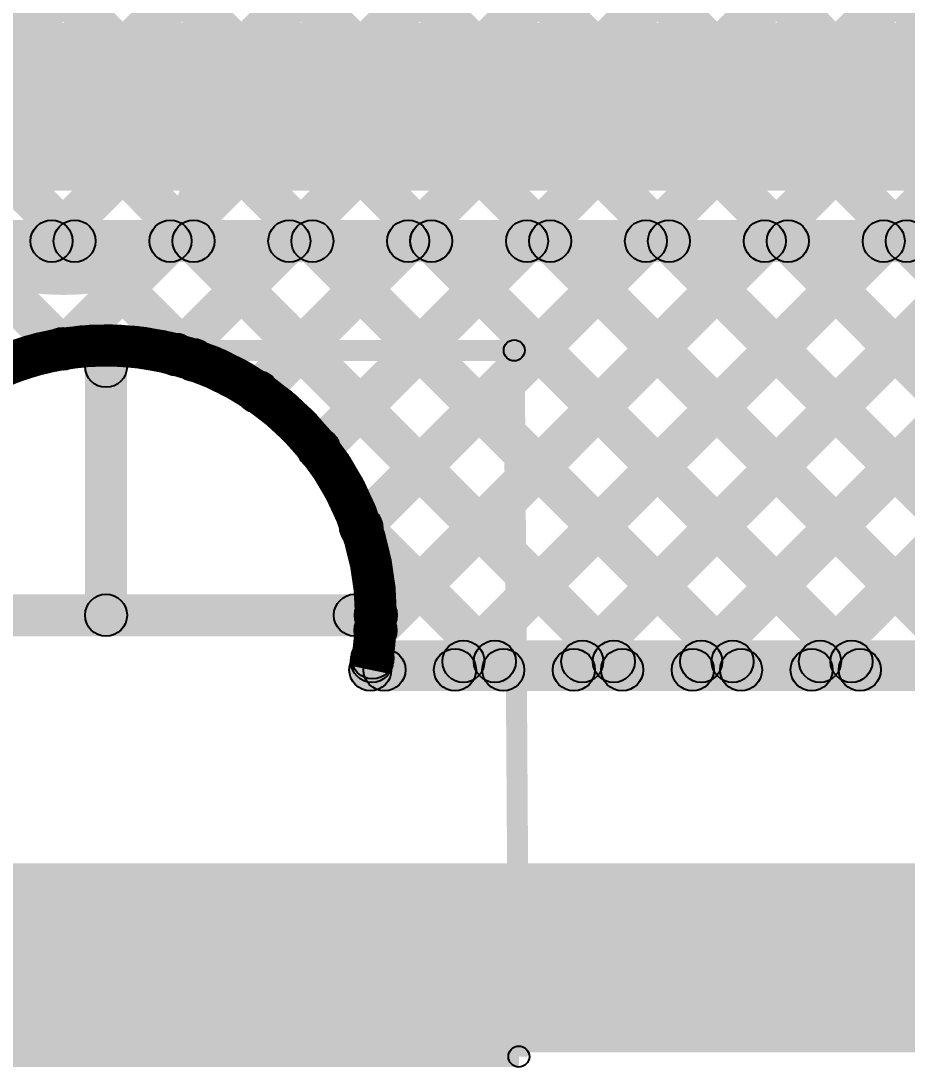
# Model space of a CAD drawing. Header units: millimetres. Extents: x -0.08 to 5.25, y -0.08 to 2.73.
# Drawn here: x 2.7077 to 2.9186, y 0.0895 to 0.3384 of the extents above; entities that cross this region are included whole.
import ezdxf

# ---------------------------------------------------------------- set-up
doc = ezdxf.new("R2010")
doc.units = ezdxf.units.MM
doc.header["$MEASUREMENT"] = 0
for name, color, linetype in [('BottomLayer', 5, 'Continuous'), ('BottomSolder', 6, 'Continuous'), ('PadHoleLayer', 156, 'Continuous'), ('TopLayer', 1, 'Continuous'), ('TopOverlay', 2, 'Continuous'), ('TopSolder', 216, 'Continuous')]:
    doc.layers.add(name, color=color, linetype=linetype)

# ---------------------------------------------------------------- blocks, each defined once
blk = doc.blocks.new('WJ301V_5_0_3P_6')
at = {"layer": 'BottomLayer'}
h = blk.add_hatch(color=5, dxfattribs=at)
edge = h.paths.add_edge_path()
edge.add_arc((0.3937, 0), 0.04921, 0, 360)
at = {"layer": 'BottomSolder'}
h = blk.add_hatch(color=6, dxfattribs=at)
edge = h.paths.add_edge_path()
edge.add_arc((0.3937, 0), 0.05321, 0, 360)
at = {"layer": 'PadHoleLayer'}
h = blk.add_hatch(color=156, dxfattribs=at)
edge = h.paths.add_edge_path()
edge.add_arc((0.3937, 0), 0.02559, 0, 360)
at = {"layer": 'TopLayer'}
h = blk.add_hatch(color=1, dxfattribs=at)
edge = h.paths.add_edge_path()
edge.add_arc((0.3937, 0), 0.04921, 0, 360)
at = {"layer": 'TopOverlay'}
for points in [[(-0.12113, 0.0605), (-0.12113, 0.0655), (0.49082, 0.0655), (0.49082, 0.0605)], [(0.48832, 0.06298), (0.49332, 0.06302), (0.49442, -0.10498), (0.48942, -0.10502)], [(-0.12186, -0.1075), (-0.12186, -0.1025), (0.49192, -0.1025), (0.49192, -0.1075)]]:
    blk.add_hatch(color=2, dxfattribs=at).paths.add_polyline_path(points)
h = blk.add_hatch(color=2, dxfattribs=at)
edge = h.paths.add_edge_path()
edge.add_arc((0.49082, 0.063), 0.0025, 0, 360)
h = blk.add_hatch(color=2, dxfattribs=at)
edge = h.paths.add_edge_path()
edge.add_arc((0.49082, 0.063), 0.0025, 0, 360)
h = blk.add_hatch(color=2, dxfattribs=at)
edge = h.paths.add_edge_path()
edge.add_arc((0.49192, -0.105), 0.0025, 0, 360)
h = blk.add_hatch(color=2, dxfattribs=at)
edge = h.paths.add_edge_path()
edge.add_arc((0.49192, -0.105), 0.0025, 0, 360)
at = {"layer": 'TopSolder'}
h = blk.add_hatch(color=216, dxfattribs=at)
edge = h.paths.add_edge_path()
edge.add_arc((0.3937, 0), 0.05321, 0, 360)
at = {"layer": 'TopOverlay'}
for centre in [(0.49082, 0.063), (0.49082, 0.063), (0.49192, -0.105), (0.49192, -0.105)]:
    blk.add_circle(centre, 0.0025, dxfattribs=at)

msp = doc.modelspace()

# ---------------------------------------------------------------- hatches: boundary and pattern name
at = {"layer": 'BottomLayer'}
for points in [[(1.88746, 1.36655), (1.89454, 1.37362), (2.93339, 0.33476), (2.92632, 0.32769)], [(1.88746, 1.36654), (1.89454, 1.37362), (2.93339, 0.33476), (2.92632, 0.32769)], [(1.88746, 1.33826), (1.89454, 1.34533), (2.93558, 0.30428), (2.92851, 0.29721)], [(1.88746, 1.33826), (1.89454, 1.34533), (2.93559, 0.30428), (2.92851, 0.29721)], [(1.88746, 1.30998), (1.89454, 1.31705), (3.02205, 0.18954), (3.01498, 0.18246)], [(1.88746, 1.30998), (1.89454, 1.31705), (3.02405, 0.18754), (3.01698, 0.18046)], [(1.88746, 1.28169), (1.89454, 1.28876), (2.99376, 0.18954), (2.98669, 0.18246)], [(1.88746, 1.28169), (1.89454, 1.28876), (2.99576, 0.18754), (2.98869, 0.18046)], [(1.88698, 1.2539), (1.89405, 1.26097), (2.96548, 0.18954), (2.95841, 0.18246)], [(1.88698, 1.2539), (1.89405, 1.26097), (2.96748, 0.18754), (2.96041, 0.18046)], [(1.87689, 1.2357), (1.88396, 1.24277), (2.9372, 0.18954), (2.93012, 0.18246)], [(1.87689, 1.2357), (1.88396, 1.24277), (2.93919, 0.18754), (2.93212, 0.18046)], [(1.85681, 1.22749), (1.86388, 1.23456), (2.90891, 0.18954), (2.90184, 0.18246)], [(1.85681, 1.22749), (1.86388, 1.23456), (2.91091, 0.18754), (2.90384, 0.18046)], [(1.83584, 1.22018), (1.84291, 1.22725), (2.88063, 0.18954), (2.87356, 0.18246)], [(1.83584, 1.22018), (1.84291, 1.22725), (2.88263, 0.18754), (2.87555, 0.18046)], [(2.61657, 0.18046), (2.6095, 0.18754), (3.41446, 0.9925), (3.42154, 0.98543)], [(2.61857, 0.18246), (2.6115, 0.18954), (3.41446, 0.9925), (3.42154, 0.98543)], [(2.72124, 0.25685), (2.71417, 0.26392), (3.41446, 0.96421), (3.42154, 0.95714)], [(2.72124, 0.25685), (2.71417, 0.26392), (3.41446, 0.96421), (3.42154, 0.95714)], [(2.74816, 0.25549), (2.74109, 0.26256), (3.41446, 0.93593), (3.42154, 0.92886)], [(2.74816, 0.25549), (2.74109, 0.26256), (3.41446, 0.93593), (3.42154, 0.92886)], [(2.76757, 0.24661), (2.7605, 0.25368), (3.41446, 0.90764), (3.42154, 0.90057)], [(2.76757, 0.24661), (2.7605, 0.25368), (3.41446, 0.90764), (3.42154, 0.90057)], [(2.78218, 0.23294), (2.77511, 0.24001), (3.41446, 0.87936), (3.42154, 0.87229)], [(2.78218, 0.23294), (2.77511, 0.24001), (3.41446, 0.87936), (3.42154, 0.87229)], [(2.79216, 0.21463), (2.78509, 0.2217), (3.41446, 0.85108), (3.42154, 0.844)], [(2.79216, 0.21463), (2.78509, 0.2217), (3.41446, 0.85108), (3.42154, 0.844)], [(2.60054, 0.22099), (2.59346, 0.22807), (3.17126, 0.80586), (3.17833, 0.79879)], [(2.60054, 0.221), (2.59346, 0.22807), (3.17126, 0.80586), (3.17833, 0.79879)], [(2.60054, 0.19271), (2.59346, 0.19978), (3.19259, 0.79891), (3.19966, 0.79184)], [(2.60054, 0.19271), (2.59346, 0.19978), (3.19259, 0.79891), (3.19966, 0.79184)], [(2.65895, 0.36878), (2.66602, 0.37585), (2.85234, 0.18954), (2.84527, 0.18246)], [(2.65895, 0.36878), (2.66602, 0.37585), (2.85434, 0.18754), (2.84727, 0.18046)], [(2.65846, 0.34099), (2.66554, 0.34806), (2.75229, 0.2613), (2.74522, 0.25423)], [(2.65846, 0.34099), (2.66554, 0.34806), (2.75229, 0.2613), (2.74522, 0.25423)], [(2.6407, 0.33046), (2.64777, 0.33754), (2.72137, 0.26394), (2.7143, 0.25687)], [(2.6407, 0.33046), (2.64777, 0.33754), (2.72137, 0.26394), (2.7143, 0.25687)], [(2.79565, 0.18983), (2.78857, 0.1969), (2.92624, 0.33456), (2.93331, 0.32749)], [(2.79565, 0.18983), (2.78857, 0.1969), (2.92624, 0.33456), (2.93331, 0.32749)], [(2.81456, 0.18046), (2.80749, 0.18754), (2.92696, 0.307), (2.93403, 0.29993)], [(2.81656, 0.18246), (2.80949, 0.18954), (2.92696, 0.307), (2.93403, 0.29993)], [(2.84285, 0.18046), (2.83578, 0.18754), (2.94115, 0.29291), (2.94823, 0.28584)], [(2.84485, 0.18246), (2.83778, 0.18954), (2.94116, 0.29291), (2.94823, 0.28584)], [(2.87113, 0.18046), (2.86406, 0.18754), (2.96606, 0.28954), (2.97313, 0.28246)], [(2.87313, 0.18246), (2.86606, 0.18954), (2.96606, 0.28954), (2.97313, 0.28246)], [(2.89942, 0.18046), (2.89235, 0.18754), (2.99435, 0.28954), (3.00142, 0.28246)], [(2.90142, 0.18246), (2.89435, 0.18954), (2.99435, 0.28954), (3.00142, 0.28246)], [(2.733, 0.197), (2.723, 0.197), (2.723, 0.25621), (2.733, 0.25621)], [(2.733, 0.197), (2.723, 0.197), (2.723, 0.25621), (2.733, 0.25621)], [(2.78523, 0.21422), (2.7923, 0.22129), (2.82406, 0.18954), (2.81699, 0.18246)], [(2.78523, 0.21422), (2.7923, 0.22129), (2.82606, 0.18754), (2.81899, 0.18046)], [(2.66879, 0.192), (2.66879, 0.202), (2.728, 0.202), (2.728, 0.192)], [(2.66879, 0.192), (2.66879, 0.202), (2.728, 0.202), (2.728, 0.192)], [(2.728, 0.192), (2.728, 0.202), (2.78721, 0.202), (2.78721, 0.192)], [(2.728, 0.192), (2.728, 0.202), (2.78721, 0.202), (2.78721, 0.192)], [(2.78787, 0.1833), (2.79494, 0.19037), (2.79777, 0.18754), (2.7907, 0.18046)], [(2.79126, 0.181), (2.79126, 0.191), (4.23886, 0.191), (4.23886, 0.181)], [(2.79088, 0.179), (2.79088, 0.189), (3.665, 0.189), (3.665, 0.179)], [(0.22, 0.098), (0.22, 0.138), (3.154, 0.138), (3.154, 0.098)]]:
    msp.add_hatch(color=5, dxfattribs=at).paths.add_polyline_path(points)
h = msp.add_hatch(color=5, dxfattribs=at)
edge = h.paths.add_edge_path()
edge.add_arc((2.7177, 0.26038), 0.005, 0, 360)
h = msp.add_hatch(color=5, dxfattribs=at)
edge = h.paths.add_edge_path()
edge.add_arc((2.7177, 0.26038), 0.005, 0, 360)
h = msp.add_hatch(color=5, dxfattribs=at)
edge = h.paths.add_edge_path()
edge.add_arc((2.71784, 0.2604), 0.005, 0, 360)
h = msp.add_hatch(color=5, dxfattribs=at)
edge = h.paths.add_edge_path()
edge.add_arc((2.71783, 0.2604), 0.005, 0, 360)
h = msp.add_hatch(color=5, dxfattribs=at)
edge = h.paths.add_edge_path()
edge.add_arc((2.74463, 0.25902), 0.005, 0, 360)
h = msp.add_hatch(color=5, dxfattribs=at)
edge = h.paths.add_edge_path()
edge.add_arc((2.74463, 0.25902), 0.005, 0, 360)
h = msp.add_hatch(color=5, dxfattribs=at)
edge = h.paths.add_edge_path()
edge.add_arc((2.74876, 0.25777), 0.005, 0, 360)
h = msp.add_hatch(color=5, dxfattribs=at)
edge = h.paths.add_edge_path()
edge.add_arc((2.74876, 0.25777), 0.005, 0, 360)
h = msp.add_hatch(color=5, dxfattribs=at)
edge = h.paths.add_edge_path()
edge.add_arc((2.728, 0.25621), 0.005, 0, 360)
h = msp.add_hatch(color=5, dxfattribs=at)
edge = h.paths.add_edge_path()
edge.add_arc((2.728, 0.25621), 0.005, 0, 360)
h = msp.add_hatch(color=5, dxfattribs=at)
edge = h.paths.add_edge_path()
edge.add_arc((2.76404, 0.25015), 0.005, 0, 360)
h = msp.add_hatch(color=5, dxfattribs=at)
edge = h.paths.add_edge_path()
edge.add_arc((2.76404, 0.25015), 0.005, 0, 360)
h = msp.add_hatch(color=5, dxfattribs=at)
edge = h.paths.add_edge_path()
edge.add_arc((2.77865, 0.23647), 0.005, 0, 360)
h = msp.add_hatch(color=5, dxfattribs=at)
edge = h.paths.add_edge_path()
edge.add_arc((2.77865, 0.23647), 0.005, 0, 360)
h = msp.add_hatch(color=5, dxfattribs=at)
edge = h.paths.add_edge_path()
edge.add_arc((2.78862, 0.21816), 0.005, 0, 360)
h = msp.add_hatch(color=5, dxfattribs=at)
edge = h.paths.add_edge_path()
edge.add_arc((2.78862, 0.21816), 0.005, 0, 360)
h = msp.add_hatch(color=5, dxfattribs=at)
edge = h.paths.add_edge_path()
edge.add_arc((2.78877, 0.21776), 0.005, 0, 360)
h = msp.add_hatch(color=5, dxfattribs=at)
edge = h.paths.add_edge_path()
edge.add_arc((2.78877, 0.21776), 0.005, 0, 360)
h = msp.add_hatch(color=5, dxfattribs=at)
edge = h.paths.add_edge_path()
edge.add_arc((2.728, 0.197), 0.005, 0, 360)
h = msp.add_hatch(color=5, dxfattribs=at)
edge = h.paths.add_edge_path()
edge.add_arc((2.728, 0.197), 0.005, 0, 360)
h = msp.add_hatch(color=5, dxfattribs=at)
edge = h.paths.add_edge_path()
edge.add_arc((2.728, 0.197), 0.005, 0, 360)
h = msp.add_hatch(color=5, dxfattribs=at)
edge = h.paths.add_edge_path()
edge.add_arc((2.728, 0.197), 0.005, 0, 360)
h = msp.add_hatch(color=5, dxfattribs=at)
edge = h.paths.add_edge_path()
edge.add_arc((2.728, 0.197), 0.005, 0, 360)
h = msp.add_hatch(color=5, dxfattribs=at)
edge = h.paths.add_edge_path()
edge.add_arc((2.728, 0.197), 0.005, 0, 360)
h = msp.add_hatch(color=5, dxfattribs=at)
edge = h.paths.add_edge_path()
edge.add_arc((2.78721, 0.197), 0.005, 0, 360)
h = msp.add_hatch(color=5, dxfattribs=at)
edge = h.paths.add_edge_path()
edge.add_arc((2.78721, 0.197), 0.005, 0, 360)
h = msp.add_hatch(color=5, dxfattribs=at)
edge = h.paths.add_edge_path()
edge.add_arc((2.79221, 0.197), 0.005, 0, 360)
h = msp.add_hatch(color=5, dxfattribs=at)
edge = h.paths.add_edge_path()
edge.add_arc((2.79221, 0.197), 0.005, 0, 360)
h = msp.add_hatch(color=5, dxfattribs=at)
edge = h.paths.add_edge_path()
edge.add_arc((2.79221, 0.197), 0.005, 0, 360)
h = msp.add_hatch(color=5, dxfattribs=at)
edge = h.paths.add_edge_path()
edge.add_arc((2.79221, 0.197), 0.005, 0, 360)
h = msp.add_hatch(color=5, dxfattribs=at)
edge = h.paths.add_edge_path()
edge.add_arc((2.79211, 0.19337), 0.005, 0, 360)
h = msp.add_hatch(color=5, dxfattribs=at)
edge = h.paths.add_edge_path()
edge.add_arc((2.79211, 0.19337), 0.005, 0, 360)
h = msp.add_hatch(color=5, dxfattribs=at)
edge = h.paths.add_edge_path()
edge.add_arc((2.7914, 0.18683), 0.005, 0, 360)
h = msp.add_hatch(color=5, dxfattribs=at)
edge = h.paths.add_edge_path()
edge.add_arc((2.79126, 0.186), 0.005, 0, 360)
h = msp.add_hatch(color=5, dxfattribs=at)
edge = h.paths.add_edge_path()
edge.add_arc((2.79126, 0.186), 0.005, 0, 360)
h = msp.add_hatch(color=5, dxfattribs=at)
edge = h.paths.add_edge_path()
edge.add_arc((2.81303, 0.186), 0.005, 0, 360)
h = msp.add_hatch(color=5, dxfattribs=at)
edge = h.paths.add_edge_path()
edge.add_arc((2.82052, 0.186), 0.005, 0, 360)
h = msp.add_hatch(color=5, dxfattribs=at)
edge = h.paths.add_edge_path()
edge.add_arc((2.84131, 0.186), 0.005, 0, 360)
h = msp.add_hatch(color=5, dxfattribs=at)
edge = h.paths.add_edge_path()
edge.add_arc((2.84881, 0.186), 0.005, 0, 360)
h = msp.add_hatch(color=5, dxfattribs=at)
edge = h.paths.add_edge_path()
edge.add_arc((2.8696, 0.186), 0.005, 0, 360)
h = msp.add_hatch(color=5, dxfattribs=at)
edge = h.paths.add_edge_path()
edge.add_arc((2.87709, 0.186), 0.005, 0, 360)
h = msp.add_hatch(color=5, dxfattribs=at)
edge = h.paths.add_edge_path()
edge.add_arc((2.89788, 0.186), 0.005, 0, 360)
h = msp.add_hatch(color=5, dxfattribs=at)
edge = h.paths.add_edge_path()
edge.add_arc((2.90538, 0.186), 0.005, 0, 360)
h = msp.add_hatch(color=5, dxfattribs=at)
edge = h.paths.add_edge_path()
edge.add_arc((2.79088, 0.184), 0.005, 0, 360)
h = msp.add_hatch(color=5, dxfattribs=at)
edge = h.paths.add_edge_path()
edge.add_arc((2.79088, 0.184), 0.005, 0, 360)
h = msp.add_hatch(color=5, dxfattribs=at)
edge = h.paths.add_edge_path()
edge.add_arc((2.79424, 0.184), 0.005, 0, 360)
h = msp.add_hatch(color=5, dxfattribs=at)
edge = h.paths.add_edge_path()
edge.add_arc((2.81103, 0.184), 0.005, 0, 360)
h = msp.add_hatch(color=5, dxfattribs=at)
edge = h.paths.add_edge_path()
edge.add_arc((2.82252, 0.184), 0.005, 0, 360)
h = msp.add_hatch(color=5, dxfattribs=at)
edge = h.paths.add_edge_path()
edge.add_arc((2.83931, 0.184), 0.005, 0, 360)
h = msp.add_hatch(color=5, dxfattribs=at)
edge = h.paths.add_edge_path()
edge.add_arc((2.85081, 0.184), 0.005, 0, 360)
h = msp.add_hatch(color=5, dxfattribs=at)
edge = h.paths.add_edge_path()
edge.add_arc((2.8676, 0.184), 0.005, 0, 360)
h = msp.add_hatch(color=5, dxfattribs=at)
edge = h.paths.add_edge_path()
edge.add_arc((2.87909, 0.184), 0.005, 0, 360)
h = msp.add_hatch(color=5, dxfattribs=at)
edge = h.paths.add_edge_path()
edge.add_arc((2.89588, 0.184), 0.005, 0, 360)
h = msp.add_hatch(color=5, dxfattribs=at)
edge = h.paths.add_edge_path()
edge.add_arc((2.90737, 0.184), 0.005, 0, 360)
at = {"layer": 'TopLayer'}
for points in [[(2.89942, 0.18046), (2.89235, 0.18754), (3.05668, 0.35187), (3.06375, 0.3448)], [(2.90142, 0.18246), (2.89435, 0.18954), (3.05668, 0.35187), (3.06375, 0.3448)], [(2.414, 0.298), (2.414, 0.338), (2.959, 0.338), (2.959, 0.298)], [(2.87113, 0.18046), (2.86406, 0.18754), (2.96912, 0.2926), (2.97619, 0.28553)], [(2.87313, 0.18246), (2.86606, 0.18954), (2.96912, 0.2926), (2.97619, 0.28553)], [(2.414, 0.281), (2.414, 0.291), (2.959, 0.291), (2.959, 0.281)], [(2.414, 0.281), (2.414, 0.291), (2.959, 0.291), (2.959, 0.281)], [(2.61657, 0.18046), (2.6095, 0.18754), (2.7115, 0.28954), (2.71857, 0.28246)], [(2.61857, 0.18246), (2.6115, 0.18954), (2.7115, 0.28954), (2.71857, 0.28246)], [(2.6887, 0.28246), (2.69577, 0.28954), (2.72137, 0.26394), (2.7143, 0.25687)], [(2.6887, 0.28246), (2.69577, 0.28954), (2.72137, 0.26394), (2.7143, 0.25687)], [(2.72124, 0.25685), (2.71417, 0.26392), (2.73979, 0.28954), (2.74686, 0.28246)], [(2.72124, 0.25685), (2.71417, 0.26392), (2.73979, 0.28954), (2.74686, 0.28246)], [(2.71699, 0.28246), (2.72406, 0.28954), (2.75229, 0.2613), (2.74522, 0.25423)], [(2.71699, 0.28246), (2.72406, 0.28954), (2.75229, 0.2613), (2.74522, 0.25423)], [(2.74816, 0.25549), (2.74109, 0.26256), (2.76807, 0.28954), (2.77514, 0.28246)], [(2.74816, 0.25549), (2.74109, 0.26256), (2.76807, 0.28954), (2.77514, 0.28246)], [(2.74527, 0.28246), (2.75234, 0.28954), (2.85234, 0.18954), (2.84527, 0.18246)], [(2.74527, 0.28246), (2.75234, 0.28954), (2.85434, 0.18754), (2.84727, 0.18046)], [(2.76757, 0.24661), (2.7605, 0.25368), (2.79636, 0.28954), (2.80343, 0.28246)], [(2.76757, 0.24661), (2.7605, 0.25368), (2.79636, 0.28954), (2.80343, 0.28246)], [(2.77355, 0.28246), (2.78063, 0.28954), (2.88263, 0.18754), (2.87555, 0.18046)], [(2.77356, 0.28246), (2.78063, 0.28954), (2.88063, 0.18954), (2.87356, 0.18246)], [(2.78218, 0.23294), (2.77511, 0.24001), (2.82464, 0.28954), (2.83171, 0.28246)], [(2.78218, 0.23294), (2.77511, 0.24001), (2.82464, 0.28954), (2.83171, 0.28246)], [(2.79216, 0.21463), (2.78509, 0.2217), (2.85292, 0.28954), (2.86, 0.28246)], [(2.79216, 0.21463), (2.78509, 0.2217), (2.85292, 0.28954), (2.85999, 0.28246)], [(2.79565, 0.18983), (2.78857, 0.1969), (2.88121, 0.28954), (2.88828, 0.28246)], [(2.79565, 0.18983), (2.78857, 0.1969), (2.88121, 0.28954), (2.88828, 0.28246)], [(2.80184, 0.28246), (2.80891, 0.28954), (2.90891, 0.18954), (2.90184, 0.18246)], [(2.80184, 0.28246), (2.80891, 0.28954), (2.91091, 0.18754), (2.90384, 0.18046)], [(2.81456, 0.18046), (2.80749, 0.18754), (2.90949, 0.28954), (2.91656, 0.28246)], [(2.81656, 0.18246), (2.80949, 0.18954), (2.90949, 0.28954), (2.91656, 0.28246)], [(2.83012, 0.28246), (2.8372, 0.28954), (2.9372, 0.18954), (2.93012, 0.18246)], [(2.83012, 0.28246), (2.83719, 0.28954), (2.93919, 0.18754), (2.93212, 0.18046)], [(2.84285, 0.18046), (2.83578, 0.18754), (2.93778, 0.28954), (2.94485, 0.28246)], [(2.84485, 0.18246), (2.83778, 0.18954), (2.93778, 0.28954), (2.94485, 0.28246)], [(2.85841, 0.28246), (2.86548, 0.28954), (2.96548, 0.18954), (2.95841, 0.18246)], [(2.85841, 0.28246), (2.86548, 0.28954), (2.96748, 0.18754), (2.96041, 0.18046)], [(2.88669, 0.28246), (2.89376, 0.28954), (2.99376, 0.18954), (2.98669, 0.18246)], [(2.88669, 0.28246), (2.89376, 0.28954), (2.99576, 0.18754), (2.98869, 0.18046)], [(2.91498, 0.28246), (2.92205, 0.28954), (3.02205, 0.18954), (3.01498, 0.18246)], [(2.91498, 0.28246), (2.92205, 0.28954), (3.02405, 0.18754), (3.01698, 0.18046)], [(2.733, 0.197), (2.723, 0.197), (2.723, 0.25621), (2.733, 0.25621)], [(2.733, 0.197), (2.723, 0.197), (2.723, 0.25621), (2.733, 0.25621)], [(2.78523, 0.21422), (2.7923, 0.22129), (2.82406, 0.18954), (2.81699, 0.18246)], [(2.78523, 0.21422), (2.7923, 0.22129), (2.82606, 0.18754), (2.81899, 0.18046)], [(2.66879, 0.192), (2.66879, 0.202), (2.728, 0.202), (2.728, 0.192)], [(2.66879, 0.192), (2.66879, 0.202), (2.728, 0.202), (2.728, 0.192)], [(2.728, 0.192), (2.728, 0.202), (2.78721, 0.202), (2.78721, 0.192)], [(2.728, 0.192), (2.728, 0.202), (2.78721, 0.202), (2.78721, 0.192)], [(2.78787, 0.1833), (2.79494, 0.19037), (2.79777, 0.18754), (2.7907, 0.18046)], [(2.79126, 0.181), (2.79126, 0.191), (3.06022, 0.191), (3.06022, 0.181)], [(2.79088, 0.179), (2.79088, 0.189), (3.06022, 0.189), (3.06022, 0.179)], [(2.42365, 0.093), (2.42365, 0.133), (3.06879, 0.133), (3.06879, 0.093)]]:
    msp.add_hatch(color=1, dxfattribs=at).paths.add_polyline_path(points)
h = msp.add_hatch(color=1, dxfattribs=at)
edge = h.paths.add_edge_path()
edge.add_arc((2.71504, 0.286), 0.005, 0, 360)
h = msp.add_hatch(color=1, dxfattribs=at)
edge = h.paths.add_edge_path()
edge.add_arc((2.71504, 0.286), 0.005, 0, 360)
h = msp.add_hatch(color=1, dxfattribs=at)
edge = h.paths.add_edge_path()
edge.add_arc((2.72052, 0.286), 0.005, 0, 360)
h = msp.add_hatch(color=1, dxfattribs=at)
edge = h.paths.add_edge_path()
edge.add_arc((2.72052, 0.286), 0.005, 0, 360)
h = msp.add_hatch(color=1, dxfattribs=at)
edge = h.paths.add_edge_path()
edge.add_arc((2.74332, 0.286), 0.005, 0, 360)
h = msp.add_hatch(color=1, dxfattribs=at)
edge = h.paths.add_edge_path()
edge.add_arc((2.74332, 0.286), 0.005, 0, 360)
h = msp.add_hatch(color=1, dxfattribs=at)
edge = h.paths.add_edge_path()
edge.add_arc((2.74881, 0.286), 0.005, 0, 360)
h = msp.add_hatch(color=1, dxfattribs=at)
edge = h.paths.add_edge_path()
edge.add_arc((2.74881, 0.286), 0.005, 0, 360)
h = msp.add_hatch(color=1, dxfattribs=at)
edge = h.paths.add_edge_path()
edge.add_arc((2.77161, 0.286), 0.005, 0, 360)
h = msp.add_hatch(color=1, dxfattribs=at)
edge = h.paths.add_edge_path()
edge.add_arc((2.77161, 0.286), 0.005, 0, 360)
h = msp.add_hatch(color=1, dxfattribs=at)
edge = h.paths.add_edge_path()
edge.add_arc((2.77709, 0.286), 0.005, 0, 360)
h = msp.add_hatch(color=1, dxfattribs=at)
edge = h.paths.add_edge_path()
edge.add_arc((2.77709, 0.286), 0.005, 0, 360)
h = msp.add_hatch(color=1, dxfattribs=at)
edge = h.paths.add_edge_path()
edge.add_arc((2.79989, 0.286), 0.005, 0, 360)
h = msp.add_hatch(color=1, dxfattribs=at)
edge = h.paths.add_edge_path()
edge.add_arc((2.79989, 0.286), 0.005, 0, 360)
h = msp.add_hatch(color=1, dxfattribs=at)
edge = h.paths.add_edge_path()
edge.add_arc((2.80538, 0.286), 0.005, 0, 360)
h = msp.add_hatch(color=1, dxfattribs=at)
edge = h.paths.add_edge_path()
edge.add_arc((2.80537, 0.286), 0.005, 0, 360)
h = msp.add_hatch(color=1, dxfattribs=at)
edge = h.paths.add_edge_path()
edge.add_arc((2.82818, 0.286), 0.005, 0, 360)
h = msp.add_hatch(color=1, dxfattribs=at)
edge = h.paths.add_edge_path()
edge.add_arc((2.82818, 0.286), 0.005, 0, 360)
h = msp.add_hatch(color=1, dxfattribs=at)
edge = h.paths.add_edge_path()
edge.add_arc((2.83366, 0.286), 0.005, 0, 360)
h = msp.add_hatch(color=1, dxfattribs=at)
edge = h.paths.add_edge_path()
edge.add_arc((2.83366, 0.286), 0.005, 0, 360)
h = msp.add_hatch(color=1, dxfattribs=at)
edge = h.paths.add_edge_path()
edge.add_arc((2.85646, 0.286), 0.005, 0, 360)
h = msp.add_hatch(color=1, dxfattribs=at)
edge = h.paths.add_edge_path()
edge.add_arc((2.85646, 0.286), 0.005, 0, 360)
h = msp.add_hatch(color=1, dxfattribs=at)
edge = h.paths.add_edge_path()
edge.add_arc((2.86194, 0.286), 0.005, 0, 360)
h = msp.add_hatch(color=1, dxfattribs=at)
edge = h.paths.add_edge_path()
edge.add_arc((2.86194, 0.286), 0.005, 0, 360)
h = msp.add_hatch(color=1, dxfattribs=at)
edge = h.paths.add_edge_path()
edge.add_arc((2.88474, 0.286), 0.005, 0, 360)
h = msp.add_hatch(color=1, dxfattribs=at)
edge = h.paths.add_edge_path()
edge.add_arc((2.88474, 0.286), 0.005, 0, 360)
h = msp.add_hatch(color=1, dxfattribs=at)
edge = h.paths.add_edge_path()
edge.add_arc((2.89023, 0.286), 0.005, 0, 360)
h = msp.add_hatch(color=1, dxfattribs=at)
edge = h.paths.add_edge_path()
edge.add_arc((2.89023, 0.286), 0.005, 0, 360)
h = msp.add_hatch(color=1, dxfattribs=at)
edge = h.paths.add_edge_path()
edge.add_arc((2.91303, 0.286), 0.005, 0, 360)
h = msp.add_hatch(color=1, dxfattribs=at)
edge = h.paths.add_edge_path()
edge.add_arc((2.91303, 0.286), 0.005, 0, 360)
h = msp.add_hatch(color=1, dxfattribs=at)
edge = h.paths.add_edge_path()
edge.add_arc((2.91851, 0.286), 0.005, 0, 360)
h = msp.add_hatch(color=1, dxfattribs=at)
edge = h.paths.add_edge_path()
edge.add_arc((2.91851, 0.286), 0.005, 0, 360)
h = msp.add_hatch(color=1, dxfattribs=at)
edge = h.paths.add_edge_path()
edge.add_arc((2.7177, 0.26038), 0.005, 0, 360)
h = msp.add_hatch(color=1, dxfattribs=at)
edge = h.paths.add_edge_path()
edge.add_arc((2.7177, 0.26038), 0.005, 0, 360)
h = msp.add_hatch(color=1, dxfattribs=at)
edge = h.paths.add_edge_path()
edge.add_arc((2.71784, 0.2604), 0.005, 0, 360)
h = msp.add_hatch(color=1, dxfattribs=at)
edge = h.paths.add_edge_path()
edge.add_arc((2.71783, 0.2604), 0.005, 0, 360)
h = msp.add_hatch(color=1, dxfattribs=at)
edge = h.paths.add_edge_path()
edge.add_arc((2.74463, 0.25902), 0.005, 0, 360)
h = msp.add_hatch(color=1, dxfattribs=at)
edge = h.paths.add_edge_path()
edge.add_arc((2.74463, 0.25902), 0.005, 0, 360)
h = msp.add_hatch(color=1, dxfattribs=at)
edge = h.paths.add_edge_path()
edge.add_arc((2.74876, 0.25777), 0.005, 0, 360)
h = msp.add_hatch(color=1, dxfattribs=at)
edge = h.paths.add_edge_path()
edge.add_arc((2.74876, 0.25777), 0.005, 0, 360)
h = msp.add_hatch(color=1, dxfattribs=at)
edge = h.paths.add_edge_path()
edge.add_arc((2.728, 0.25621), 0.005, 0, 360)
h = msp.add_hatch(color=1, dxfattribs=at)
edge = h.paths.add_edge_path()
edge.add_arc((2.728, 0.25621), 0.005, 0, 360)
h = msp.add_hatch(color=1, dxfattribs=at)
edge = h.paths.add_edge_path()
edge.add_arc((2.76404, 0.25015), 0.005, 0, 360)
h = msp.add_hatch(color=1, dxfattribs=at)
edge = h.paths.add_edge_path()
edge.add_arc((2.76404, 0.25015), 0.005, 0, 360)
h = msp.add_hatch(color=1, dxfattribs=at)
edge = h.paths.add_edge_path()
edge.add_arc((2.77865, 0.23647), 0.005, 0, 360)
h = msp.add_hatch(color=1, dxfattribs=at)
edge = h.paths.add_edge_path()
edge.add_arc((2.77865, 0.23647), 0.005, 0, 360)
h = msp.add_hatch(color=1, dxfattribs=at)
edge = h.paths.add_edge_path()
edge.add_arc((2.78862, 0.21816), 0.005, 0, 360)
h = msp.add_hatch(color=1, dxfattribs=at)
edge = h.paths.add_edge_path()
edge.add_arc((2.78862, 0.21816), 0.005, 0, 360)
h = msp.add_hatch(color=1, dxfattribs=at)
edge = h.paths.add_edge_path()
edge.add_arc((2.78877, 0.21776), 0.005, 0, 360)
h = msp.add_hatch(color=1, dxfattribs=at)
edge = h.paths.add_edge_path()
edge.add_arc((2.78877, 0.21776), 0.005, 0, 360)
h = msp.add_hatch(color=1, dxfattribs=at)
edge = h.paths.add_edge_path()
edge.add_arc((2.728, 0.197), 0.005, 0, 360)
h = msp.add_hatch(color=1, dxfattribs=at)
edge = h.paths.add_edge_path()
edge.add_arc((2.728, 0.197), 0.005, 0, 360)
h = msp.add_hatch(color=1, dxfattribs=at)
edge = h.paths.add_edge_path()
edge.add_arc((2.728, 0.197), 0.005, 0, 360)
h = msp.add_hatch(color=1, dxfattribs=at)
edge = h.paths.add_edge_path()
edge.add_arc((2.728, 0.197), 0.005, 0, 360)
h = msp.add_hatch(color=1, dxfattribs=at)
edge = h.paths.add_edge_path()
edge.add_arc((2.728, 0.197), 0.005, 0, 360)
h = msp.add_hatch(color=1, dxfattribs=at)
edge = h.paths.add_edge_path()
edge.add_arc((2.728, 0.197), 0.005, 0, 360)
h = msp.add_hatch(color=1, dxfattribs=at)
edge = h.paths.add_edge_path()
edge.add_arc((2.78721, 0.197), 0.005, 0, 360)
h = msp.add_hatch(color=1, dxfattribs=at)
edge = h.paths.add_edge_path()
edge.add_arc((2.78721, 0.197), 0.005, 0, 360)
h = msp.add_hatch(color=1, dxfattribs=at)
edge = h.paths.add_edge_path()
edge.add_arc((2.79221, 0.197), 0.005, 0, 360)
h = msp.add_hatch(color=1, dxfattribs=at)
edge = h.paths.add_edge_path()
edge.add_arc((2.79221, 0.197), 0.005, 0, 360)
h = msp.add_hatch(color=1, dxfattribs=at)
edge = h.paths.add_edge_path()
edge.add_arc((2.79221, 0.197), 0.005, 0, 360)
h = msp.add_hatch(color=1, dxfattribs=at)
edge = h.paths.add_edge_path()
edge.add_arc((2.79221, 0.197), 0.005, 0, 360)
h = msp.add_hatch(color=1, dxfattribs=at)
edge = h.paths.add_edge_path()
edge.add_arc((2.79211, 0.19337), 0.005, 0, 360)
h = msp.add_hatch(color=1, dxfattribs=at)
edge = h.paths.add_edge_path()
edge.add_arc((2.79211, 0.19337), 0.005, 0, 360)
h = msp.add_hatch(color=1, dxfattribs=at)
edge = h.paths.add_edge_path()
edge.add_arc((2.7914, 0.18683), 0.005, 0, 360)
h = msp.add_hatch(color=1, dxfattribs=at)
edge = h.paths.add_edge_path()
edge.add_arc((2.79126, 0.186), 0.005, 0, 360)
h = msp.add_hatch(color=1, dxfattribs=at)
edge = h.paths.add_edge_path()
edge.add_arc((2.79126, 0.186), 0.005, 0, 360)
h = msp.add_hatch(color=1, dxfattribs=at)
edge = h.paths.add_edge_path()
edge.add_arc((2.81303, 0.186), 0.005, 0, 360)
h = msp.add_hatch(color=1, dxfattribs=at)
edge = h.paths.add_edge_path()
edge.add_arc((2.82052, 0.186), 0.005, 0, 360)
h = msp.add_hatch(color=1, dxfattribs=at)
edge = h.paths.add_edge_path()
edge.add_arc((2.84131, 0.186), 0.005, 0, 360)
h = msp.add_hatch(color=1, dxfattribs=at)
edge = h.paths.add_edge_path()
edge.add_arc((2.84881, 0.186), 0.005, 0, 360)
h = msp.add_hatch(color=1, dxfattribs=at)
edge = h.paths.add_edge_path()
edge.add_arc((2.8696, 0.186), 0.005, 0, 360)
h = msp.add_hatch(color=1, dxfattribs=at)
edge = h.paths.add_edge_path()
edge.add_arc((2.87709, 0.186), 0.005, 0, 360)
h = msp.add_hatch(color=1, dxfattribs=at)
edge = h.paths.add_edge_path()
edge.add_arc((2.89788, 0.186), 0.005, 0, 360)
h = msp.add_hatch(color=1, dxfattribs=at)
edge = h.paths.add_edge_path()
edge.add_arc((2.90538, 0.186), 0.005, 0, 360)
h = msp.add_hatch(color=1, dxfattribs=at)
edge = h.paths.add_edge_path()
edge.add_arc((2.79088, 0.184), 0.005, 0, 360)
h = msp.add_hatch(color=1, dxfattribs=at)
edge = h.paths.add_edge_path()
edge.add_arc((2.79088, 0.184), 0.005, 0, 360)
h = msp.add_hatch(color=1, dxfattribs=at)
edge = h.paths.add_edge_path()
edge.add_arc((2.79424, 0.184), 0.005, 0, 360)
h = msp.add_hatch(color=1, dxfattribs=at)
edge = h.paths.add_edge_path()
edge.add_arc((2.81103, 0.184), 0.005, 0, 360)
h = msp.add_hatch(color=1, dxfattribs=at)
edge = h.paths.add_edge_path()
edge.add_arc((2.82252, 0.184), 0.005, 0, 360)
h = msp.add_hatch(color=1, dxfattribs=at)
edge = h.paths.add_edge_path()
edge.add_arc((2.83931, 0.184), 0.005, 0, 360)
h = msp.add_hatch(color=1, dxfattribs=at)
edge = h.paths.add_edge_path()
edge.add_arc((2.85081, 0.184), 0.005, 0, 360)
h = msp.add_hatch(color=1, dxfattribs=at)
edge = h.paths.add_edge_path()
edge.add_arc((2.8676, 0.184), 0.005, 0, 360)
h = msp.add_hatch(color=1, dxfattribs=at)
edge = h.paths.add_edge_path()
edge.add_arc((2.87909, 0.184), 0.005, 0, 360)
h = msp.add_hatch(color=1, dxfattribs=at)
edge = h.paths.add_edge_path()
edge.add_arc((2.89588, 0.184), 0.005, 0, 360)
h = msp.add_hatch(color=1, dxfattribs=at)
edge = h.paths.add_edge_path()
edge.add_arc((2.90737, 0.184), 0.005, 0, 360)

# ---------------------------------------------------------------- linework, layer by layer
at = {"layer": 'BottomLayer', "const_width": 0.01}
for points in [[(2.66474, 0.186, -1.090007), (2.79221, 0.197)], [(2.66512, 0.184, -1.107503), (2.79221, 0.197)], [(2.79221, 0.197, -0.05101), (2.79088, 0.184)], [(2.79221, 0.197, -0.043065), (2.79126, 0.186)]]:
    msp.add_lwpolyline(points, format="xyb", dxfattribs=at)
at = {"layer": 'BottomLayer'}
for centre in [(2.7177, 0.26038), (2.7177, 0.26038), (2.71783, 0.2604), (2.71784, 0.2604), (2.74463, 0.25902), (2.74463, 0.25902), (2.74876, 0.25777), (2.74876, 0.25777), (2.728, 0.25621), (2.728, 0.25621), (2.76404, 0.25015), (2.76404, 0.25015), (2.77865, 0.23647), (2.77865, 0.23647), (2.78862, 0.21816), (2.78862, 0.21816), (2.78877, 0.21776), (2.78877, 0.21776), (2.728, 0.197), (2.728, 0.197), (2.728, 0.197), (2.728, 0.197), (2.728, 0.197), (2.728, 0.197), (2.78721, 0.197), (2.78721, 0.197), (2.79221, 0.197), (2.79221, 0.197), (2.79221, 0.197), (2.79221, 0.197), (2.79211, 0.19337), (2.79211, 0.19337), (2.7914, 0.18683), (2.79126, 0.186), (2.79126, 0.186), (2.81303, 0.186), (2.82052, 0.186), (2.84131, 0.186), (2.84881, 0.186), (2.8696, 0.186), (2.87709, 0.186), (2.89788, 0.186), (2.90538, 0.186), (2.79088, 0.184), (2.79088, 0.184), (2.79424, 0.184), (2.81103, 0.184), (2.82252, 0.184), (2.83931, 0.184), (2.85081, 0.184), (2.8676, 0.184), (2.87909, 0.184), (2.89588, 0.184), (2.90737, 0.184)]:
    msp.add_circle(centre, 0.005, dxfattribs=at)
at = {"layer": 'TopLayer', "const_width": 0.01}
for points in [[(2.66474, 0.186, -1.090007), (2.79221, 0.197)], [(2.66512, 0.184, -1.107503), (2.79221, 0.197)], [(2.79221, 0.197, -0.05101), (2.79088, 0.184)], [(2.79221, 0.197, -0.043065), (2.79126, 0.186)]]:
    msp.add_lwpolyline(points, format="xyb", dxfattribs=at)
at = {"layer": 'TopLayer'}
for centre in [(2.71504, 0.286), (2.71504, 0.286), (2.72052, 0.286), (2.72052, 0.286), (2.74332, 0.286), (2.74332, 0.286), (2.74881, 0.286), (2.74881, 0.286), (2.77161, 0.286), (2.77161, 0.286), (2.77709, 0.286), (2.77709, 0.286), (2.79989, 0.286), (2.79989, 0.286), (2.80537, 0.286), (2.80538, 0.286), (2.82818, 0.286), (2.82818, 0.286), (2.83366, 0.286), (2.83366, 0.286), (2.85646, 0.286), (2.85646, 0.286), (2.86194, 0.286), (2.86194, 0.286), (2.88474, 0.286), (2.88474, 0.286), (2.89023, 0.286), (2.89023, 0.286), (2.91303, 0.286), (2.91303, 0.286), (2.91851, 0.286), (2.91851, 0.286), (2.7177, 0.26038), (2.7177, 0.26038), (2.71783, 0.2604), (2.71784, 0.2604), (2.74463, 0.25902), (2.74463, 0.25902), (2.74876, 0.25777), (2.74876, 0.25777), (2.728, 0.25621), (2.728, 0.25621), (2.76404, 0.25015), (2.76404, 0.25015), (2.77865, 0.23647), (2.77865, 0.23647), (2.78862, 0.21816), (2.78862, 0.21816), (2.78877, 0.21776), (2.78877, 0.21776), (2.728, 0.197), (2.728, 0.197), (2.728, 0.197), (2.728, 0.197), (2.728, 0.197), (2.728, 0.197), (2.78721, 0.197), (2.78721, 0.197), (2.79221, 0.197), (2.79221, 0.197), (2.79221, 0.197), (2.79221, 0.197), (2.79211, 0.19337), (2.79211, 0.19337), (2.7914, 0.18683), (2.79126, 0.186), (2.79126, 0.186), (2.81303, 0.186), (2.82052, 0.186), (2.84131, 0.186), (2.84881, 0.186), (2.8696, 0.186), (2.87709, 0.186), (2.89788, 0.186), (2.90538, 0.186), (2.79088, 0.184), (2.79088, 0.184), (2.79424, 0.184), (2.81103, 0.184), (2.82252, 0.184), (2.83931, 0.184), (2.85081, 0.184), (2.8676, 0.184), (2.87909, 0.184), (2.89588, 0.184), (2.90737, 0.184)]:
    msp.add_circle(centre, 0.005, dxfattribs=at)

# ---------------------------------------------------------------- block references
at = {"rotation": 360}
msp.add_blockref('WJ301V_5_0_3P_6', (2.3343, 0.197), dxfattribs=at)

# ---------------------------------------------------------------- texts
at = {"layer": 'TopOverlay'}
msp.add_text('GND', height=0.07, rotation=90, dxfattribs=at).set_placement((2.75333, 0.2685))

doc.saveas('drawing.dxf')
